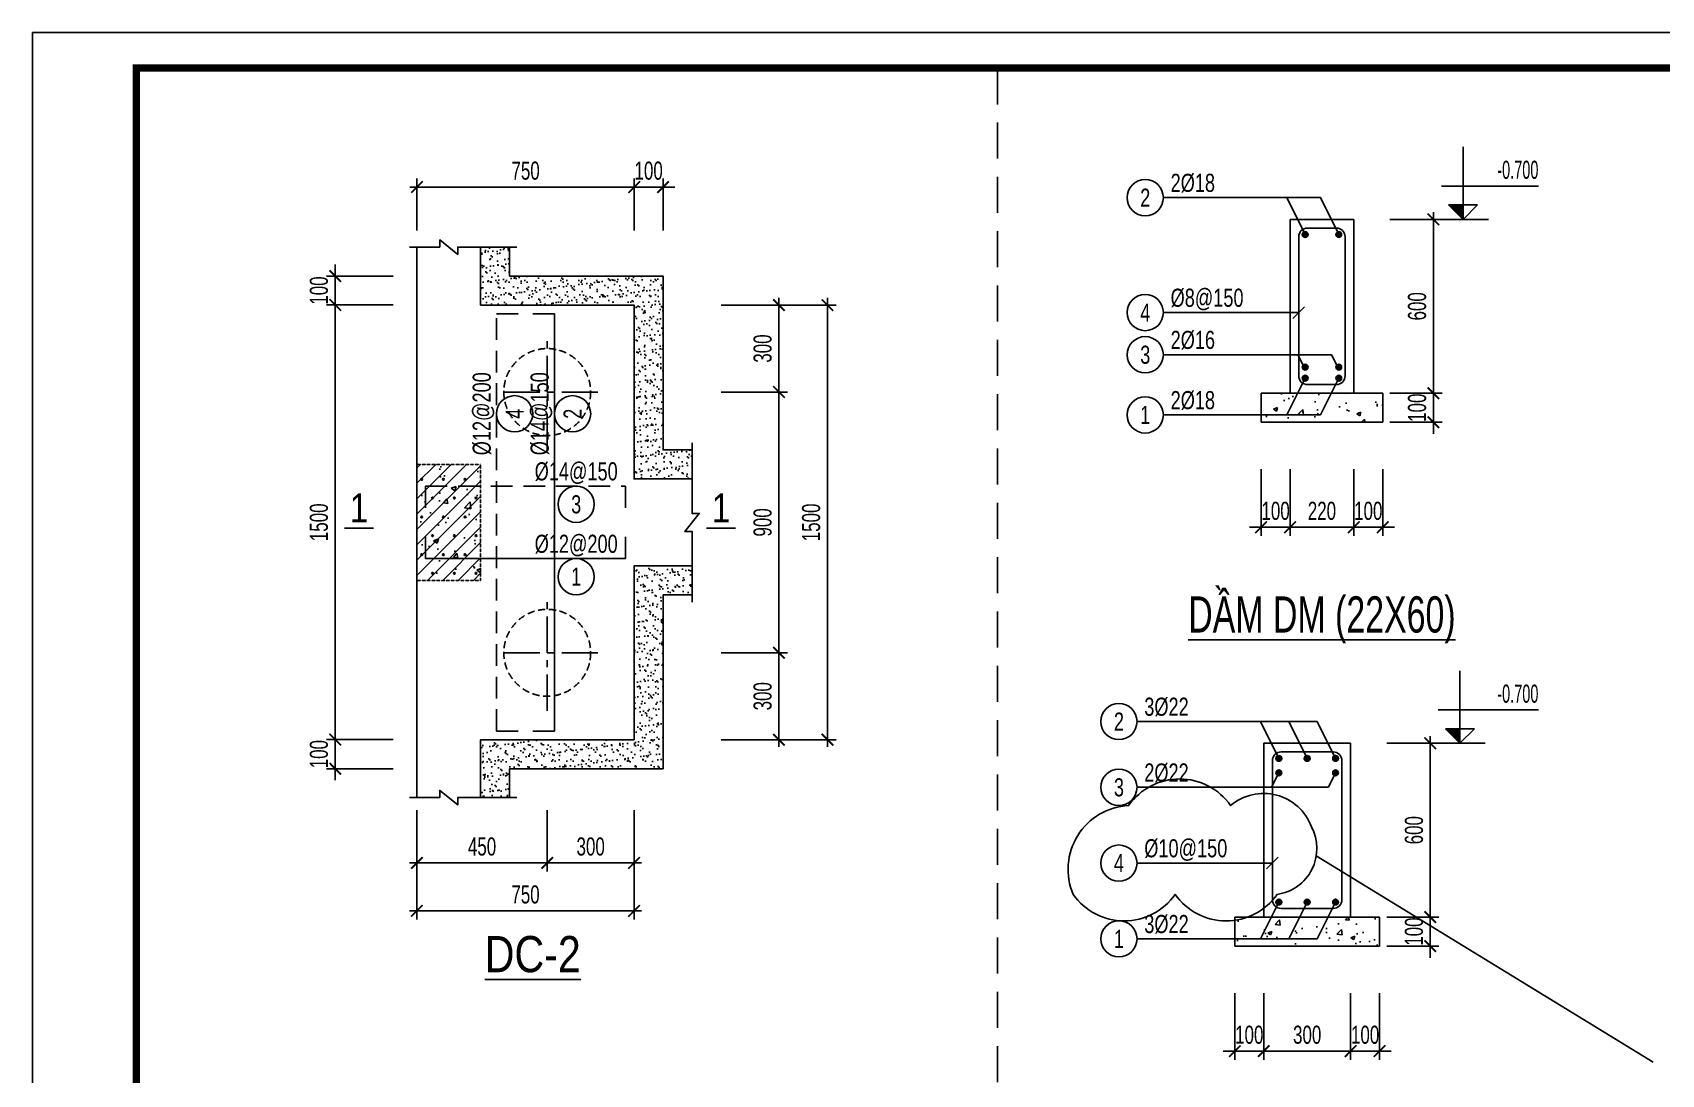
# Model space of a CAD drawing. Header units: millimetres. Extents: x -121190 to 167528, y -50070 to 22631.
# Drawn here: x 110911 to 116535, y 15396 to 18992 of the extents above; entities that cross this region are included whole.
import ezdxf
from ezdxf.enums import TextEntityAlignment as Align

# ---------------------------------------------------------------- set-up
doc = ezdxf.new("R2010")
doc.units = ezdxf.units.MM
doc.header["$MEASUREMENT"] = 0
doc.linetypes.add('CENTER', pattern=[2, 1.25, -0.25, 0.25, -0.25])
doc.linetypes.add('HIDDEN', pattern=[0.375, 0.25, -0.125])
doc.layers.get('DEFPOINTS').update_dxf_attribs({"color": 87})
for name, color, linetype in [('04.HIDDEN', 8, 'HIDDEN'), ('10.HATCH', 9, 'Continuous'), ('KCS_AXIS_SUB', 5, 'CENTER'), ('KCS_BORDER', 2, 'Continuous'), ('KCS_CHI', 8, 'Continuous'), ('KCS_DIM', 8, 'Continuous'), ('KCS_HATCH', 253, 'Continuous'), ('KCS_HIDDEN', 8, 'HIDDEN'), ('KCS_SNODE', 6, 'Continuous'), ('KCS_SOTHEP_CIRCLE', 1, 'Continuous'), ('KCS_SOTHEP_TEXT', 2, 'Continuous'), ('KCS_STEEL', 4, 'Continuous'), ('KCS_STEEL_BOTTOM', 4, 'Continuous'), ('KCS_STEEL_TOP', 4, 'HIDDEN'), ('KCS_STIRRUP', 30, 'Continuous'), ('KCS_TEXT', 7, 'Continuous'), ('KCS_TEXT_TCK', 4, 'Continuous')]:
    doc.layers.add(name, color=color, linetype=linetype)
doc.layers.add('KHUNGTEN', color=7, linetype='Continuous', lineweight=20)
doc.layers.add('Xref khung ten  A3 TKCS$0$A-KY HIEU', color=34, linetype='Continuous', lineweight=20)
doc.styles.add('KCS_SMTEXT', font='3t-unicode.shx', dxfattribs={"width": 0.7})
doc.dimstyles.new('KCS_DIM25', dxfattribs={"dimscale": 25, "dimtxt": 2.5, "dimasz": 1.6, "dimexe": 1.2, "dimexo": 0, "dimgap": 1, "dimtad": 1, "dimdec": 0, "dimzin": 0, "dimdsep": 46, "dimtxsty": 'KCS_SMTEXT', "dimblk": 'ARCHTICK', "dimcen": 0, "dimdle": 1, "dimclrd": 256, "dimclre": 256, "dimclrt": 7, "dimadec": 0, "dimazin": 0, "dimtfac": 1, "dimtdec": 0, "dimtix": 1, "dimtmove": 2, "dimatfit": 3, "dimfxl": 1, "dimtolj": 1, "dimtzin": 0, "dimarcsym": 0})
pattern_1 = [(37.5, (13090.274, -23537.33), (-1.259867, 38.536475), [0, -30.4, 0, -34, 0, -32.5]), (7.5, (13090.274, -23537.33), (35.395534, 56.442921), [0, -16.4, 0, -27.4, 0, -10.5]), (327.5, (13065.674, -23537.33), (62.282837, 0.113181), [0, -10, 0, -36, 0, -47]), (317.5, (13065.674, -23537.33), (60.122532, 17.55351), [0, -5, 0, -23.6, 0, -27])]

# ---------------------------------------------------------------- blocks, each defined once
blk = doc.blocks.new('Xref khung ten  A3 TKCS')
at = {"layer": 'DEFPOINTS', "color": 125}
blk.add_lwpolyline([(-57730.37, -13938.76), (-57310.37, -13938.76), (-57310.37, -13641.76), (-57730.37, -13641.76)], close=True, dxfattribs=at)
at = {"layer": 'Xref khung ten  A3 TKCS$0$A-KY HIEU', "color": 0, "const_width": 1.02}
blk.add_lwpolyline([(-57716.02, -13933.85), (-57716.02, -13646.66), (-57315.38, -13646.66), (-57315.38, -13933.85)], close=True, dxfattribs=at)
blk = doc.blocks.new('_ArchTick')
at = {"color": 0, "linetype": 'ByBlock', "const_width": 0.15}
blk.add_lwpolyline([(-0.5, -0.5), (0.5, 0.5)], dxfattribs=at)
blk = doc.blocks.new('*D327')
at = {"layer": 'DEFPOINTS', "color": 0, "transparency": 16777216}
for p in [(112988.3, 18458.7), (112238.3, 18309.1), (112988.3, 18309.1)]:
    blk.add_point(p, dxfattribs=at)
at = {"layer": 'KCS_DIM', "lineweight": -2, "transparency": 16777216}
for p, q in [((112213.3, 18458.7), (113013.3, 18458.7)), ((112238.3, 18309.1), (112238.3, 18488.7)), ((112988.3, 18309.1), (112988.3, 18488.7))]:
    blk.add_line(p, q, dxfattribs=at)
at = {"layer": 'KCS_DIM', "lineweight": -2, "transparency": 16777216, "xscale": 40, "yscale": 40, "zscale": 40, "rotation": 180}
blk.add_blockref('_ArchTick', (112238.3, 18458.7), dxfattribs=at)
at = {"layer": 'KCS_DIM', "lineweight": -2, "transparency": 16777216, "xscale": 40, "yscale": 40, "zscale": 40}
blk.add_blockref('_ArchTick', (112988.3, 18458.7), dxfattribs=at)
at = {"layer": 'KCS_DIM', "color": 7, "transparency": 16777216, "insert": (112613.3, 18515), "char_height": 62.5, "attachment_point": 5, "style": 'KCS_SMTEXT'}
blk.add_mtext('\\A1;750', dxfattribs=at)
blk = doc.blocks.new('*D328')
at = {"layer": 'DEFPOINTS', "color": 0, "transparency": 16777216}
for p in [(112238, 16308.5), (112688, 16308.5), (112688, 16126.1)]:
    blk.add_point(p, dxfattribs=at)
at = {"layer": 'KCS_DIM', "lineweight": -2, "transparency": 16777216}
for p, q in [((112238, 16308.5), (112238, 16096.1)), ((112688, 16308.5), (112688, 16096.1)), ((112213, 16126.1), (112713, 16126.1))]:
    blk.add_line(p, q, dxfattribs=at)
at = {"layer": 'KCS_DIM', "lineweight": -2, "transparency": 16777216, "xscale": 40, "yscale": 40, "zscale": 40, "rotation": 180}
blk.add_blockref('_ArchTick', (112238, 16126.1), dxfattribs=at)
at = {"layer": 'KCS_DIM', "lineweight": -2, "transparency": 16777216, "xscale": 40, "yscale": 40, "zscale": 40}
blk.add_blockref('_ArchTick', (112688, 16126.1), dxfattribs=at)
at = {"layer": 'KCS_DIM', "color": 7, "transparency": 16777216, "insert": (112463, 16182.4), "char_height": 62.5, "attachment_point": 5, "style": 'KCS_SMTEXT'}
blk.add_mtext('\\A1;450', dxfattribs=at)
blk = doc.blocks.new('*D329')
at = {"layer": 'DEFPOINTS', "color": 0, "transparency": 16777216}
for p in [(111956.1, 18051.7), (112156.1, 18051.7), (112156.1, 16551.7)]:
    blk.add_point(p, dxfattribs=at)
at = {"layer": 'KCS_DIM', "lineweight": -2, "transparency": 16777216}
for p, q in [((111956.1, 16526.7), (111956.1, 18076.7)), ((112156.1, 18051.7), (111926.1, 18051.7)), ((112156.1, 16551.7), (111926.1, 16551.7))]:
    blk.add_line(p, q, dxfattribs=at)
at = {"layer": 'KCS_DIM', "lineweight": -2, "transparency": 16777216, "xscale": 40, "yscale": 40, "zscale": 40}
for p, rotation in [((111956.1, 18051.7), 90), ((111956.1, 16551.7), 270)]:
    blk.add_blockref('_ArchTick', p, dxfattribs=dict(at, rotation=rotation))
at = {"layer": 'KCS_DIM', "color": 7, "transparency": 16777216, "insert": (111899.8, 17301.7), "char_height": 62.5, "attachment_point": 5, "rotation": 90, "style": 'KCS_SMTEXT'}
blk.add_mtext('\\A1;1500', dxfattribs=at)
blk = doc.blocks.new('*D330')
at = {"layer": 'DEFPOINTS', "color": 0, "transparency": 16777216}
for p in [(113288, 16851.3), (113488, 16851.3), (113288, 16551.3)]:
    blk.add_point(p, dxfattribs=at)
at = {"layer": 'KCS_DIM', "lineweight": -2, "transparency": 16777216}
for p, q in [((113488, 16526.3), (113488, 16876.3)), ((113288, 16851.3), (113518, 16851.3)), ((113288, 16551.3), (113518, 16551.3))]:
    blk.add_line(p, q, dxfattribs=at)
at = {"layer": 'KCS_DIM', "lineweight": -2, "transparency": 16777216, "xscale": 40, "yscale": 40, "zscale": 40}
for p, rotation in [((113488, 16851.3), 90), ((113488, 16551.3), 270)]:
    blk.add_blockref('_ArchTick', p, dxfattribs=dict(at, rotation=rotation))
at = {"layer": 'KCS_DIM', "color": 7, "transparency": 16777216, "insert": (113431.8, 16701.3), "char_height": 62.5, "attachment_point": 5, "rotation": 90, "style": 'KCS_SMTEXT'}
blk.add_mtext('\\A1;300', dxfattribs=at)
blk = doc.blocks.new('*D342')
at = {"layer": 'DEFPOINTS', "color": 0, "transparency": 16777216}
for p in [(112688, 16308.5), (112988, 16308.5), (112988, 16126.1)]:
    blk.add_point(p, dxfattribs=at)
at = {"layer": 'KCS_DIM', "lineweight": -2, "transparency": 16777216}
for p, q in [((112688, 16308.5), (112688, 16096.1)), ((112988, 16308.5), (112988, 16096.1)), ((112663, 16126.1), (113013, 16126.1))]:
    blk.add_line(p, q, dxfattribs=at)
at = {"layer": 'KCS_DIM', "lineweight": -2, "transparency": 16777216, "xscale": 40, "yscale": 40, "zscale": 40, "rotation": 180}
blk.add_blockref('_ArchTick', (112688, 16126.1), dxfattribs=at)
at = {"layer": 'KCS_DIM', "lineweight": -2, "transparency": 16777216, "xscale": 40, "yscale": 40, "zscale": 40}
blk.add_blockref('_ArchTick', (112988, 16126.1), dxfattribs=at)
at = {"layer": 'KCS_DIM', "color": 7, "transparency": 16777216, "insert": (112838, 16182.4), "char_height": 62.5, "attachment_point": 5, "style": 'KCS_SMTEXT'}
blk.add_mtext('\\A1;300', dxfattribs=at)
blk = doc.blocks.new('*D343')
at = {"layer": 'DEFPOINTS', "color": 0, "transparency": 16777216}
for p in [(112238, 16308.5), (112988, 16308.5), (112988, 15960.6)]:
    blk.add_point(p, dxfattribs=at)
at = {"layer": 'KCS_DIM', "lineweight": -2, "transparency": 16777216}
for p, q in [((112238, 16308.5), (112238, 15930.6)), ((112988, 16308.5), (112988, 15930.6)), ((112213, 15960.6), (113013, 15960.6))]:
    blk.add_line(p, q, dxfattribs=at)
at = {"layer": 'KCS_DIM', "lineweight": -2, "transparency": 16777216, "xscale": 40, "yscale": 40, "zscale": 40, "rotation": 180}
blk.add_blockref('_ArchTick', (112238, 15960.6), dxfattribs=at)
at = {"layer": 'KCS_DIM', "lineweight": -2, "transparency": 16777216, "xscale": 40, "yscale": 40, "zscale": 40}
blk.add_blockref('_ArchTick', (112988, 15960.6), dxfattribs=at)
at = {"layer": 'KCS_DIM', "color": 7, "transparency": 16777216, "insert": (112613, 16016.9), "char_height": 62.5, "attachment_point": 5, "style": 'KCS_SMTEXT'}
blk.add_mtext('\\A1;750', dxfattribs=at)
blk = doc.blocks.new('*D344')
at = {"layer": 'DEFPOINTS', "color": 0, "transparency": 16777216}
for p in [(113288, 17751.3), (113488, 17751.3), (113288, 16851.3)]:
    blk.add_point(p, dxfattribs=at)
at = {"layer": 'KCS_DIM', "lineweight": -2, "transparency": 16777216}
for p, q in [((113488, 16826.3), (113488, 17776.3)), ((113288, 17751.3), (113518, 17751.3)), ((113288, 16851.3), (113518, 16851.3))]:
    blk.add_line(p, q, dxfattribs=at)
at = {"layer": 'KCS_DIM', "lineweight": -2, "transparency": 16777216, "xscale": 40, "yscale": 40, "zscale": 40}
for p, rotation in [((113488, 17751.3), 90), ((113488, 16851.3), 270)]:
    blk.add_blockref('_ArchTick', p, dxfattribs=dict(at, rotation=rotation))
at = {"layer": 'KCS_DIM', "color": 7, "transparency": 16777216, "insert": (113431.8, 17301.3), "char_height": 62.5, "attachment_point": 5, "rotation": 90, "style": 'KCS_SMTEXT'}
blk.add_mtext('\\A1;900', dxfattribs=at)
blk = doc.blocks.new('*D345')
at = {"layer": 'DEFPOINTS', "color": 0, "transparency": 16777216}
for p in [(113288, 18051.3), (113488, 18051.3), (113288, 17751.3)]:
    blk.add_point(p, dxfattribs=at)
at = {"layer": 'KCS_DIM', "lineweight": -2, "transparency": 16777216}
for p, q in [((113488, 17726.3), (113488, 18076.3)), ((113288, 18051.3), (113518, 18051.3)), ((113288, 17751.3), (113518, 17751.3))]:
    blk.add_line(p, q, dxfattribs=at)
at = {"layer": 'KCS_DIM', "lineweight": -2, "transparency": 16777216, "xscale": 40, "yscale": 40, "zscale": 40}
for p, rotation in [((113488, 18051.3), 90), ((113488, 17751.3), 270)]:
    blk.add_blockref('_ArchTick', p, dxfattribs=dict(at, rotation=rotation))
at = {"layer": 'KCS_DIM', "color": 7, "transparency": 16777216, "insert": (113431.8, 17901.3), "char_height": 62.5, "attachment_point": 5, "rotation": 90, "style": 'KCS_SMTEXT'}
blk.add_mtext('\\A1;300', dxfattribs=at)
blk = doc.blocks.new('*D346')
at = {"layer": 'DEFPOINTS', "color": 0, "transparency": 16777216}
for p in [(113288, 18051.3), (113655.7, 18051.3), (113288, 16551.3)]:
    blk.add_point(p, dxfattribs=at)
at = {"layer": 'KCS_DIM', "lineweight": -2, "transparency": 16777216}
for p, q in [((113655.7, 16526.3), (113655.7, 18076.3)), ((113288, 18051.3), (113685.7, 18051.3)), ((113288, 16551.3), (113685.7, 16551.3))]:
    blk.add_line(p, q, dxfattribs=at)
at = {"layer": 'KCS_DIM', "lineweight": -2, "transparency": 16777216, "xscale": 40, "yscale": 40, "zscale": 40}
for p, rotation in [((113655.7, 18051.3), 90), ((113655.7, 16551.3), 270)]:
    blk.add_blockref('_ArchTick', p, dxfattribs=dict(at, rotation=rotation))
at = {"layer": 'KCS_DIM', "color": 7, "transparency": 16777216, "insert": (113599.4, 17301.3), "char_height": 62.5, "attachment_point": 5, "rotation": 90, "style": 'KCS_SMTEXT'}
blk.add_mtext('\\A1;1500', dxfattribs=at)
blk = doc.blocks.new('*D347')
at = {"layer": 'DEFPOINTS', "color": 0, "transparency": 16777216}
for p in [(113088, 18458.7), (112988.3, 18309.1), (113088, 18309.1)]:
    blk.add_point(p, dxfattribs=at)
at = {"layer": 'KCS_DIM', "lineweight": -2, "transparency": 16777216}
for p, q in [((112988.3, 18458.7), (112948.3, 18458.7)), ((112988.3, 18309.1), (112988.3, 18488.7)), ((112988.3, 18458.7), (113088, 18458.7)), ((113088, 18309.1), (113088, 18488.7)), ((113088, 18458.7), (113128, 18458.7))]:
    blk.add_line(p, q, dxfattribs=at)
at = {"layer": 'KCS_DIM', "lineweight": -2, "transparency": 16777216, "xscale": 40, "yscale": 40, "zscale": 40}
blk.add_blockref('_ArchTick', (112988.3, 18458.7), dxfattribs=at)
at = {"layer": 'KCS_DIM', "lineweight": -2, "transparency": 16777216, "xscale": 40, "yscale": 40, "zscale": 40, "rotation": 180}
blk.add_blockref('_ArchTick', (113088, 18458.7), dxfattribs=at)
at = {"layer": 'KCS_DIM', "color": 7, "transparency": 16777216, "insert": (113038.2, 18515), "char_height": 62.5, "attachment_point": 5, "style": 'KCS_SMTEXT'}
blk.add_mtext('\\A1;100', dxfattribs=at)
blk = doc.blocks.new('*D348')
at = {"layer": 'DEFPOINTS', "color": 0, "transparency": 16777216}
for p in [(111956.1, 18151.3), (112156.1, 18151.3), (112156.1, 18051.7)]:
    blk.add_point(p, dxfattribs=at)
at = {"layer": 'KCS_DIM', "lineweight": -2, "transparency": 16777216}
for p, q in [((111956.1, 18151.3), (111956.1, 18191.3)), ((112156.1, 18151.3), (111926.1, 18151.3)), ((111956.1, 18051.7), (111956.1, 18151.3)), ((112156.1, 18051.7), (111926.1, 18051.7)), ((111956.1, 18051.7), (111956.1, 18011.7))]:
    blk.add_line(p, q, dxfattribs=at)
at = {"layer": 'KCS_DIM', "lineweight": -2, "transparency": 16777216, "xscale": 40, "yscale": 40, "zscale": 40}
for p, rotation in [((111956.1, 18151.3), 270), ((111956.1, 18051.7), 90)]:
    blk.add_blockref('_ArchTick', p, dxfattribs=dict(at, rotation=rotation))
at = {"layer": 'KCS_DIM', "color": 7, "transparency": 16777216, "insert": (111899.8, 18101.5), "char_height": 62.5, "attachment_point": 5, "rotation": 90, "style": 'KCS_SMTEXT'}
blk.add_mtext('\\A1;100', dxfattribs=at)
blk = doc.blocks.new('*D349')
at = {"layer": 'DEFPOINTS', "color": 0, "transparency": 16777216}
for p in [(112156.1, 16551.7), (111956.1, 16451.3), (112156.1, 16451.3)]:
    blk.add_point(p, dxfattribs=at)
at = {"layer": 'KCS_DIM', "lineweight": -2, "transparency": 16777216}
for p, q in [((111956.1, 16551.7), (111956.1, 16591.7)), ((112156.1, 16551.7), (111926.1, 16551.7)), ((111956.1, 16551.7), (111956.1, 16451.3)), ((112156.1, 16451.3), (111926.1, 16451.3)), ((111956.1, 16451.3), (111956.1, 16411.3))]:
    blk.add_line(p, q, dxfattribs=at)
at = {"layer": 'KCS_DIM', "lineweight": -2, "transparency": 16777216, "xscale": 40, "yscale": 40, "zscale": 40}
for p, rotation in [((111956.1, 16551.7), 270), ((111956.1, 16451.3), 90)]:
    blk.add_blockref('_ArchTick', p, dxfattribs=dict(at, rotation=rotation))
at = {"layer": 'KCS_DIM', "color": 7, "transparency": 16777216, "insert": (111899.8, 16501.5), "char_height": 62.5, "attachment_point": 5, "rotation": 90, "style": 'KCS_SMTEXT'}
blk.add_mtext('\\A1;100', dxfattribs=at)
blk = doc.blocks.new('*D351')
at = {"layer": 'DEFPOINTS', "color": 0, "transparency": 16777216}
for p in [(115252.8, 17484.6), (115472.8, 17484.6), (115472.8, 17284.6)]:
    blk.add_point(p, dxfattribs=at)
at = {"layer": 'KCS_DIM', "lineweight": -2, "transparency": 16777216}
for p, q in [((115252.8, 17484.6), (115252.8, 17254.6)), ((115472.8, 17484.6), (115472.8, 17254.6)), ((115227.8, 17284.6), (115497.8, 17284.6))]:
    blk.add_line(p, q, dxfattribs=at)
at = {"layer": 'KCS_DIM', "lineweight": -2, "transparency": 16777216, "xscale": 40, "yscale": 40, "zscale": 40, "rotation": 180}
blk.add_blockref('_ArchTick', (115252.8, 17284.6), dxfattribs=at)
at = {"layer": 'KCS_DIM', "lineweight": -2, "transparency": 16777216, "xscale": 40, "yscale": 40, "zscale": 40}
blk.add_blockref('_ArchTick', (115472.8, 17284.6), dxfattribs=at)
at = {"layer": 'KCS_DIM', "color": 7, "transparency": 16777216, "insert": (115362.8, 17340.9), "char_height": 62.5, "attachment_point": 5, "style": 'KCS_SMTEXT'}
blk.add_mtext('\\A1;220', dxfattribs=at)
blk = doc.blocks.new('*D352')
at = {"layer": 'DEFPOINTS', "color": 0, "transparency": 16777216}
for p in [(115152.8, 17484.6), (115252.8, 17484.6), (115152.8, 17284.6)]:
    blk.add_point(p, dxfattribs=at)
at = {"layer": 'KCS_DIM', "lineweight": -2, "transparency": 16777216}
for p, q in [((115152.8, 17484.6), (115152.8, 17254.6)), ((115252.8, 17484.6), (115252.8, 17254.6)), ((115152.8, 17284.6), (115112.8, 17284.6)), ((115252.8, 17284.6), (115152.8, 17284.6)), ((115252.8, 17284.6), (115292.8, 17284.6))]:
    blk.add_line(p, q, dxfattribs=at)
at = {"layer": 'KCS_DIM', "lineweight": -2, "transparency": 16777216, "xscale": 40, "yscale": 40, "zscale": 40}
blk.add_blockref('_ArchTick', (115152.8, 17284.6), dxfattribs=at)
at = {"layer": 'KCS_DIM', "lineweight": -2, "transparency": 16777216, "xscale": 40, "yscale": 40, "zscale": 40, "rotation": 180}
blk.add_blockref('_ArchTick', (115252.8, 17284.6), dxfattribs=at)
at = {"layer": 'KCS_DIM', "color": 7, "transparency": 16777216, "insert": (115202.8, 17340.9), "char_height": 62.5, "attachment_point": 5, "style": 'KCS_SMTEXT'}
blk.add_mtext('\\A1;100', dxfattribs=at)
blk = doc.blocks.new('*D353')
at = {"layer": 'DEFPOINTS', "color": 0, "transparency": 16777216}
for p in [(115472.8, 17484.6), (115572.8, 17484.6), (115572.8, 17284.6)]:
    blk.add_point(p, dxfattribs=at)
at = {"layer": 'KCS_DIM', "lineweight": -2, "transparency": 16777216}
for p, q in [((115472.8, 17484.6), (115472.8, 17254.6)), ((115572.8, 17484.6), (115572.8, 17254.6)), ((115472.8, 17284.6), (115432.8, 17284.6)), ((115472.8, 17284.6), (115572.8, 17284.6)), ((115572.8, 17284.6), (115612.8, 17284.6))]:
    blk.add_line(p, q, dxfattribs=at)
at = {"layer": 'KCS_DIM', "lineweight": -2, "transparency": 16777216, "xscale": 40, "yscale": 40, "zscale": 40}
blk.add_blockref('_ArchTick', (115472.8, 17284.6), dxfattribs=at)
at = {"layer": 'KCS_DIM', "lineweight": -2, "transparency": 16777216, "xscale": 40, "yscale": 40, "zscale": 40, "rotation": 180}
blk.add_blockref('_ArchTick', (115572.8, 17284.6), dxfattribs=at)
at = {"layer": 'KCS_DIM', "color": 7, "transparency": 16777216, "insert": (115522.8, 17340.9), "char_height": 62.5, "attachment_point": 5, "style": 'KCS_SMTEXT'}
blk.add_mtext('\\A1;100', dxfattribs=at)
blk = doc.blocks.new('*D354')
at = {"layer": 'DEFPOINTS', "color": 0, "transparency": 16777216}
for p in [(115597.8, 18347.1), (115597.8, 17747.1), (115747.8, 17747.1)]:
    blk.add_point(p, dxfattribs=at)
at = {"layer": 'KCS_DIM', "lineweight": -2, "transparency": 16777216}
for p, q in [((115597.8, 18347.1), (115777.8, 18347.1)), ((115747.8, 18372.1), (115747.8, 17722.1)), ((115597.8, 17747.1), (115777.8, 17747.1))]:
    blk.add_line(p, q, dxfattribs=at)
at = {"layer": 'KCS_DIM', "lineweight": -2, "transparency": 16777216, "xscale": 40, "yscale": 40, "zscale": 40}
for p, rotation in [((115747.8, 18347.1), 90), ((115747.8, 17747.1), 270)]:
    blk.add_blockref('_ArchTick', p, dxfattribs=dict(at, rotation=rotation))
at = {"layer": 'KCS_DIM', "color": 7, "transparency": 16777216, "insert": (115691.5, 18047.1), "char_height": 62.5, "attachment_point": 5, "rotation": 90, "style": 'KCS_SMTEXT'}
blk.add_mtext('\\A1;600', dxfattribs=at)
blk = doc.blocks.new('*D355')
at = {"layer": 'DEFPOINTS', "color": 0, "transparency": 16777216}
for p in [(115597.8, 17747.1), (115597.8, 17647.1), (115747.8, 17647.1)]:
    blk.add_point(p, dxfattribs=at)
at = {"layer": 'KCS_DIM', "lineweight": -2, "transparency": 16777216}
for p, q in [((115747.8, 17747.1), (115747.8, 17787.1)), ((115597.8, 17747.1), (115777.8, 17747.1)), ((115747.8, 17747.1), (115747.8, 17647.1)), ((115597.8, 17647.1), (115777.8, 17647.1)), ((115747.8, 17647.1), (115747.8, 17607.1))]:
    blk.add_line(p, q, dxfattribs=at)
at = {"layer": 'KCS_DIM', "lineweight": -2, "transparency": 16777216, "xscale": 40, "yscale": 40, "zscale": 40}
for p, rotation in [((115747.8, 17747.1), 270), ((115747.8, 17647.1), 90)]:
    blk.add_blockref('_ArchTick', p, dxfattribs=dict(at, rotation=rotation))
at = {"layer": 'KCS_DIM', "color": 7, "transparency": 16777216, "insert": (115691.5, 17697.1), "char_height": 62.5, "attachment_point": 5, "rotation": 90, "style": 'KCS_SMTEXT'}
blk.add_mtext('\\A1;100', dxfattribs=at)
blk = doc.blocks.new('KCS_SNODE')
at = {"layer": 'KCS_SNODE'}
blk.add_hatch(color=256, dxfattribs=at).paths.add_polyline_path([(10, 0, 1), (-10, 0, 1)])
blk.add_circle((0, 0), 10, dxfattribs=at)
blk = doc.blocks.new('COS_CD')
at = {"layer": 'KCS_HATCH'}
blk.add_hatch(color=256, dxfattribs=at).paths.add_polyline_path([(37.5, 50), (87.5, 0), (87.5, 50)])
at = {"layer": 'KCS_CHI'}
for p, q in [((0, 0), (175, 0)), ((37.5, 50), (137.5, 50)), ((87.5, 0), (37.5, 50)), ((87.5, 0), (87.5, 50)), ((87.5, 0), (137.5, 50))]:
    blk.add_line(p, q, dxfattribs=at)
blk = doc.blocks.new('*D322')
at = {"layer": 'DEFPOINTS', "color": 0, "transparency": 16777216}
for p in [(115161.9, 15676.5), (115461.9, 15676.5), (115461.9, 15476.5)]:
    blk.add_point(p, dxfattribs=at)
at = {"layer": 'KCS_DIM', "lineweight": -2, "transparency": 16777216}
for p, q in [((115161.9, 15676.5), (115161.9, 15446.5)), ((115461.9, 15676.5), (115461.9, 15446.5)), ((115136.9, 15476.5), (115486.9, 15476.5))]:
    blk.add_line(p, q, dxfattribs=at)
at = {"layer": 'KCS_DIM', "lineweight": -2, "transparency": 16777216, "xscale": 40, "yscale": 40, "zscale": 40, "rotation": 180}
blk.add_blockref('_ArchTick', (115161.9, 15476.5), dxfattribs=at)
at = {"layer": 'KCS_DIM', "lineweight": -2, "transparency": 16777216, "xscale": 40, "yscale": 40, "zscale": 40}
blk.add_blockref('_ArchTick', (115461.9, 15476.5), dxfattribs=at)
at = {"layer": 'KCS_DIM', "color": 7, "transparency": 16777216, "insert": (115311.9, 15532.7), "char_height": 62.5, "attachment_point": 5, "style": 'KCS_SMTEXT'}
blk.add_mtext('\\A1;300', dxfattribs=at)
blk = doc.blocks.new('*D323')
at = {"layer": 'DEFPOINTS', "color": 0, "transparency": 16777216}
for p in [(115061.9, 15676.5), (115161.9, 15676.5), (115061.9, 15476.5)]:
    blk.add_point(p, dxfattribs=at)
at = {"layer": 'KCS_DIM', "lineweight": -2, "transparency": 16777216}
for p, q in [((115061.9, 15676.5), (115061.9, 15446.5)), ((115161.9, 15676.5), (115161.9, 15446.5)), ((115061.9, 15476.5), (115021.9, 15476.5)), ((115161.9, 15476.5), (115061.9, 15476.5)), ((115161.9, 15476.5), (115201.9, 15476.5))]:
    blk.add_line(p, q, dxfattribs=at)
at = {"layer": 'KCS_DIM', "lineweight": -2, "transparency": 16777216, "xscale": 40, "yscale": 40, "zscale": 40}
blk.add_blockref('_ArchTick', (115061.9, 15476.5), dxfattribs=at)
at = {"layer": 'KCS_DIM', "lineweight": -2, "transparency": 16777216, "xscale": 40, "yscale": 40, "zscale": 40, "rotation": 180}
blk.add_blockref('_ArchTick', (115161.9, 15476.5), dxfattribs=at)
at = {"layer": 'KCS_DIM', "color": 7, "transparency": 16777216, "insert": (115111.9, 15532.7), "char_height": 62.5, "attachment_point": 5, "style": 'KCS_SMTEXT'}
blk.add_mtext('\\A1;100', dxfattribs=at)
blk = doc.blocks.new('*D324')
at = {"layer": 'DEFPOINTS', "color": 0, "transparency": 16777216}
for p in [(115461.9, 15676.5), (115561.9, 15676.5), (115561.9, 15476.5)]:
    blk.add_point(p, dxfattribs=at)
at = {"layer": 'KCS_DIM', "lineweight": -2, "transparency": 16777216}
for p, q in [((115461.9, 15676.5), (115461.9, 15446.5)), ((115561.9, 15676.5), (115561.9, 15446.5)), ((115461.9, 15476.5), (115421.9, 15476.5)), ((115461.9, 15476.5), (115561.9, 15476.5)), ((115561.9, 15476.5), (115601.9, 15476.5))]:
    blk.add_line(p, q, dxfattribs=at)
at = {"layer": 'KCS_DIM', "lineweight": -2, "transparency": 16777216, "xscale": 40, "yscale": 40, "zscale": 40}
blk.add_blockref('_ArchTick', (115461.9, 15476.5), dxfattribs=at)
at = {"layer": 'KCS_DIM', "lineweight": -2, "transparency": 16777216, "xscale": 40, "yscale": 40, "zscale": 40, "rotation": 180}
blk.add_blockref('_ArchTick', (115561.9, 15476.5), dxfattribs=at)
at = {"layer": 'KCS_DIM', "color": 7, "transparency": 16777216, "insert": (115511.9, 15532.7), "char_height": 62.5, "attachment_point": 5, "style": 'KCS_SMTEXT'}
blk.add_mtext('\\A1;100', dxfattribs=at)
blk = doc.blocks.new('*D325')
at = {"layer": 'DEFPOINTS', "color": 0, "transparency": 16777216}
for p in [(115586.9, 16539), (115586.9, 15939), (115736.9, 15939)]:
    blk.add_point(p, dxfattribs=at)
at = {"layer": 'KCS_DIM', "lineweight": -2, "transparency": 16777216}
for p, q in [((115586.9, 16539), (115766.9, 16539)), ((115736.9, 16564), (115736.9, 15914)), ((115586.9, 15939), (115766.9, 15939))]:
    blk.add_line(p, q, dxfattribs=at)
at = {"layer": 'KCS_DIM', "lineweight": -2, "transparency": 16777216, "xscale": 40, "yscale": 40, "zscale": 40}
for p, rotation in [((115736.9, 16539), 90), ((115736.9, 15939), 270)]:
    blk.add_blockref('_ArchTick', p, dxfattribs=dict(at, rotation=rotation))
at = {"layer": 'KCS_DIM', "color": 7, "transparency": 16777216, "insert": (115680.7, 16239), "char_height": 62.5, "attachment_point": 5, "rotation": 90, "style": 'KCS_SMTEXT'}
blk.add_mtext('\\A1;600', dxfattribs=at)
blk = doc.blocks.new('*D326')
at = {"layer": 'DEFPOINTS', "color": 0, "transparency": 16777216}
for p in [(115586.9, 15939), (115586.9, 15839), (115736.9, 15839)]:
    blk.add_point(p, dxfattribs=at)
at = {"layer": 'KCS_DIM', "lineweight": -2, "transparency": 16777216}
for p, q in [((115736.9, 15939), (115736.9, 15979)), ((115586.9, 15939), (115766.9, 15939)), ((115736.9, 15939), (115736.9, 15839)), ((115586.9, 15839), (115766.9, 15839)), ((115736.9, 15839), (115736.9, 15799))]:
    blk.add_line(p, q, dxfattribs=at)
at = {"layer": 'KCS_DIM', "lineweight": -2, "transparency": 16777216, "xscale": 40, "yscale": 40, "zscale": 40}
for p, rotation in [((115736.9, 15939), 270), ((115736.9, 15839), 90)]:
    blk.add_blockref('_ArchTick', p, dxfattribs=dict(at, rotation=rotation))
at = {"layer": 'KCS_DIM', "color": 7, "transparency": 16777216, "insert": (115680.7, 15889), "char_height": 62.5, "attachment_point": 5, "rotation": 90, "style": 'KCS_SMTEXT'}
blk.add_mtext('\\A1;100', dxfattribs=at)

msp = doc.modelspace()

# ---------------------------------------------------------------- hatches: boundary and pattern name
at = {"layer": '10.HATCH'}
h = msp.add_hatch(dxfattribs=at)
h.set_pattern_fill('AR-SAND', color=256, scale=20)
h.set_pattern_definition(pattern_1)
h.paths.add_polyline_path([(112988, 18051.3), (112988, 17451.3), (113188, 17451.3), (113188, 17551.3), (113088, 17551.3), (113088, 18151.3), (112558, 18151.3), (112558, 18251.3), (112458, 18251.3), (112458, 18051.3)])
h = msp.add_hatch(dxfattribs=at)
h.set_pattern_fill('AR-SAND', color=256, scale=20)
h.set_pattern_definition(pattern_1)
h.paths.add_polyline_path([(112988, 16551.3), (112458, 16551.3), (112458, 16351.3), (112558, 16351.3), (112558, 16451.3), (113088, 16451.3), (113088, 17051.3), (113188, 17051.3), (113188, 17151.3), (112988, 17151.3)])
at = {"layer": 'KCS_HATCH'}
h = msp.add_hatch(dxfattribs=at)
h.set_pattern_fill('AR-CONC', color=256, scale=20, style=0)
h.set_pattern_definition([(50, (-3307.42, 11854.37), (143.45204, -12.55043), [15, -165]), (355, (-3307.42, 11854.37), (-27.75027, 150.43843), [12, -132]), (100.45144, (-3295.47, 11853.33), (115.70177, 137.888), [12.74804, -140.22842]), (46.1842, (-3307.42, 11894.37), (213.44827, -33.10386), [22.5, -247.5]), (96.63564, (-3289.64, 11891.61), (186.9324, 194.82372), [19.12207, -210.34275]), (351.18416, (-3307.42, 11894.37), (186.9324, 194.8237), [18, -198]), (21, (-3287.42, 11884.37), (119.38141, -80.52378), [15, -165]), (326, (-3287.42, 11884.37), (48.66307, 145.03), [12, -132]), (71.45144, (-3277.47, 11877.66), (168.04448, 64.50623), [12.74804, -140.22842]), (37.5, (-3307.423, 11854.37), (2.43197, 66.57877), [0, -130.4, 0, -134, 0, -132.5]), (7.5, (-3307.42, 11854.37), (52.613907, 78.882342), [0, -76.4, 0, -127.4, 0, -50.5]), (327.5, (-3352.023, 11854.37), (106.764487, -4.510974), [0, -50, 0, -156, 0, -207]), (317.5, (-3372.02, 11854.37), (116.637234, 20.021), [0, -65, 0, -103.6, 0, -147])])
h.paths.add_polyline_path([(115152.8, 17747.1), (115152.8, 17647.1), (115572.8, 17647.1), (115572.8, 17747.1)], flags=16)
h = msp.add_hatch(dxfattribs=at)
h.set_pattern_fill('BETONG', color=256, scale=25, style=0, pattern_type=2)
h.set_pattern_definition([(0, (13140.27, -23537.33), (0, 129.90381), [3.125, -71.875]), (0, (13140.27, -23531.92), (0, 129.90381), [3.125, -71.875]), (120, (13140.27, -23537.33), (-112.5, -64.9519), [3.125, -71.875]), (120, (13144.96, -23534.62), (-112.5, -64.9519), [3.125, -71.875]), (0, (13177.77, -23472.38), (0, 129.90381), [3.125, -71.875]), (0, (13177.77, -23466.97), (0, 129.90381), [3.125, -71.875]), (120, (13177.77, -23472.38), (-112.5, -64.9519), [3.125, -71.875]), (120, (13182.46, -23469.67), (-112.5, -64.9519), [3.125, -71.875]), (60, (13143.4, -23537.33), (-112.5, 64.9519), [3.125, -71.875]), (60, (13138.71, -23534.62), (-112.5, 64.9519), [3.125, -71.875]), (60, (13180.9, -23602.28), (-112.5, 64.9519), [3.125, -71.875]), (60, (13176.21, -23599.58), (-112.5, 64.9519), [3.125, -71.875]), (45, (13140.274, -23537.33), (-26.516504, 26.516504), []), (50, (13140.27, -23537.33), (179.31505, -15.68803), [18.75, -206.25]), (355, (13140.27, -23537.33), (-34.68783, 188.04803), [15, -165]), (100.4514, (13155.22, -23538.64), (144.62735, 172.35989), [15.93505, -175.28553]), (46.1842, (13140.27, -23487.33), (266.81026, -41.37975), [28.125, -309.375]), (96.6356, (13162.5, -23490.78), (233.6657, 243.52947), [23.9026, -262.92825]), (351.1842, (13140.27, -23487.33), (233.6655, 243.52965), [22.5, -247.5]), (21, (13165.27, -23499.83), (149.22676, -100.65472), [18.75, -206.25]), (326, (13165.27, -23499.83), (60.82883, 181.2875), [15, -165]), (71.4514, (13177.71, -23508.22), (210.05566, 80.63262), [15.93505, -175.28553]), (37.5, (13140.274, -23537.33), (3.039964, 83.223463), [0, -163, 0, -167.5, 0, -165.625]), (7.5, (13140.27, -23537.33), (65.767384, 98.60293), [0, -95.5, 0, -159.25, 0, -63.125]), (327.5, (13084.524, -23537.33), (133.45561, -5.63872), [0, -62.5, 0, -195, 0, -258.75]), (317.5, (13059.52, -23537.33), (145.79654, 25.02625), [0, -81.25, 0, -129.5, 0, -183.75])])
h.paths.add_polyline_path([(112238, 17101.3), (112458, 17101.3), (112458, 17501.3), (112238, 17501.3)], flags=16)
h = msp.add_hatch(dxfattribs=at)
h.set_pattern_fill('AR-CONC', color=256, scale=20, style=0)
h.set_pattern_definition([(50, (-3358.28, 13446.21), (143.45204, -12.55043), [15, -165]), (355, (-3358.28, 13446.21), (-27.75027, 150.43843), [12, -132]), (100.45144, (-3346.33, 13445.16), (115.70177, 137.888), [12.74804, -140.22842]), (46.1842, (-3358.28, 13486.21), (213.44827, -33.10386), [22.5, -247.5]), (96.63564, (-3340.5, 13483.45), (186.9324, 194.82372), [19.12207, -210.34275]), (351.18416, (-3358.28, 13486.2), (186.9324, 194.8237), [18, -198]), (21, (-3338.28, 13476.21), (119.38141, -80.52378), [15, -165]), (326, (-3338.28, 13476.21), (48.66307, 145.03), [12, -132]), (71.45144, (-3328.33, 13469.5), (168.04448, 64.50623), [12.74804, -140.22842]), (37.5, (-3358.28, 13446.21), (2.43197, 66.57877), [0, -130.4, 0, -134, 0, -132.5]), (7.5, (-3358.28, 13446.21), (52.613907, 78.882342), [0, -76.4, 0, -127.4, 0, -50.5]), (327.5, (-3402.88, 13446.21), (106.764487, -4.510974), [0, -50, 0, -156, 0, -207]), (317.5, (-3422.88, 13446.21), (116.637234, 20.021), [0, -65, 0, -103.6, 0, -147])])
h.paths.add_polyline_path([(115061.9, 15939), (115061.9, 15839), (115561.9, 15839), (115561.9, 15939)], flags=16)

# ---------------------------------------------------------------- linework, layer by layer
at = {"layer": '04.HIDDEN', "ltscale": 500}
msp.add_line((114243.1, 18869.2), (114243.1, 11689.4), dxfattribs=at)
at = {"layer": 'DEFPOINTS', "color": 6}
msp.add_line((115343.3, 16150.7), (116506.5, 15438.1), dxfattribs=at)
msp.add_lwpolyline([(114503.9, 16017.4, 0.520567), (114855.9, 16017.4, 0.520567), (115208, 16017.4, 0.520567), (115326.4, 16251, 0.520567), (115047.5, 16324.2, 0.520567), (114695.5, 16324.2, 0.520567)], format="xyb", close=True, dxfattribs=at)
at = {"layer": 'KCS_AXIS_SUB', "ltscale": 100}
for p, q in [((112688, 17551.3), (112688, 17951.3)), ((112538, 17751.3), (112888, 17751.3)), ((112688, 16651.3), (112688, 17051.3)), ((112538, 16851.3), (112888, 16851.3))]:
    msp.add_line(p, q, dxfattribs=at)
at = {"layer": 'KCS_BORDER'}
for p, q in [((115252.8, 18347.1), (115472.8, 18347.1)), ((115252.8, 18347.1), (115252.8, 17747.1)), ((115472.8, 18347.1), (115472.8, 17747.1)), ((112238, 16551.3), (112238, 18251.3)), ((115152.8, 17747.1), (115572.8, 17747.1)), ((115152.8, 17647.1), (115152.8, 17747.1)), ((115572.8, 17647.1), (115572.8, 17747.1)), ((115152.8, 17647.1), (115572.8, 17647.1)), ((112238, 16551.3), (112238, 16351.3)), ((115161.9, 16539), (115461.9, 16539)), ((115161.9, 16539), (115161.9, 15939)), ((115461.9, 16539), (115461.9, 15939)), ((115061.9, 15939), (115561.9, 15939)), ((115061.9, 15839), (115061.9, 15939)), ((115561.9, 15839), (115561.9, 15939)), ((115061.9, 15839), (115561.9, 15839))]:
    msp.add_line(p, q, dxfattribs=at)
at = {"layer": 'KCS_BORDER', "color": 1}
for points in [[(112213, 18251.3), (112316.8, 18251.3), (112316.8, 18276.3), (112379.3, 18226.3), (112379.3, 18251.3), (112583, 18251.3)], [(113188, 17026.3), (113188, 17270), (113163, 17270), (113213, 17332.5), (113188, 17332.5), (113188, 17576.3)], [(112213, 16351.3), (112316.8, 16351.3), (112316.8, 16376.3), (112379.3, 16326.3), (112379.3, 16351.3), (112583, 16351.3)]]:
    msp.add_lwpolyline(points, dxfattribs=at)
at = {"layer": 'KCS_BORDER'}
for points in [[(112458, 18251.3), (112458, 18051.3), (112988, 18051.3), (112988, 17451.3), (113188, 17451.3)], [(113188, 17151.3), (112988, 17151.3), (112988, 16551.3), (112458, 16551.3), (112458, 16351.3)]]:
    msp.add_lwpolyline(points, dxfattribs=at)
at = {"layer": 'KCS_BORDER', "linetype": 'HIDDEN'}
msp.add_lwpolyline([(112238, 17101.3), (112238, 17501.3), (112458, 17501.3), (112458, 17101.3), (112238, 17101.3)], dxfattribs=at)
at = {"layer": 'KCS_CHI'}
for p, q in [((115850.3, 18347.1), (115850.3, 18597.1)), ((115775.3, 18462.1), (116110.3, 18462.1)), ((114815.3, 18422.1), (115357.3, 18422.1)), ((115304.8, 18295.1), (115241.3, 18422.1)), ((115420.8, 18295.1), (115357.3, 18422.1)), ((114815.3, 18025.5), (115282.8, 18025.5)), ((114815.3, 17880), (115395.8, 17880)), ((115304.8, 17830), (115279.8, 17880)), ((115420.8, 17830), (115395.8, 17880)), ((115304.8, 17799.1), (115241.3, 17672.1)), ((115420.8, 17799.1), (115357.3, 17672.1)), ((114815.3, 17672.1), (115357.3, 17672.1)), ((115839.4, 16539), (115839.4, 16789)), ((115764.4, 16654), (116099.4, 16654)), ((115775.3, 16654), (116110.3, 16654)), ((114724.4, 16614), (115346.4, 16614)), ((115213.9, 16487), (115150.4, 16614)), ((115311.9, 16487), (115248.4, 16614)), ((115409.9, 16487), (115346.4, 16614)), ((115213.9, 16437), (115188.9, 16387)), ((115409.9, 16437), (115384.9, 16387)), ((114724.4, 16387), (115384.9, 16387)), ((114724.4, 16125.5), (115191.9, 16125.5)), ((115213.9, 15991), (115150.4, 15864)), ((115311.9, 15991), (115248.4, 15864)), ((115409.9, 15991), (115346.4, 15864)), ((114724.4, 15864), (115346.4, 15864))]:
    msp.add_line(p, q, dxfattribs=at)
at = {"layer": 'KCS_CHI', "color": 3}
for p, q in [((115262.8, 18005.5), (115302.8, 18045.5)), ((115171.9, 16105.5), (115211.9, 16145.5))]:
    msp.add_line(p, q, dxfattribs=at)
at = {"layer": 'KCS_CHI'}
for points in [[(112558, 18251.3), (112558, 18151.3), (113088, 18151.3), (113088, 17551.3), (113188, 17551.3)], [(113188, 17051.3), (113088, 17051.3), (113088, 16451.3), (112558, 16451.3), (112558, 16351.3)]]:
    msp.add_lwpolyline(points, dxfattribs=at)
at = {"layer": 'KCS_HIDDEN', "ltscale": 100}
for centre in [(112688, 17751.3), (112688, 16851.3)]:
    msp.add_circle(centre, 150, dxfattribs=at)
at = {"layer": 'KCS_SOTHEP_CIRCLE'}
for centre in [(114752.8, 18422.1), (114752.8, 18025.5), (114752.8, 17880), (114752.8, 17672.1), (114661.9, 16614), (114661.9, 16387), (114661.9, 16125.5), (114661.9, 15864)]:
    msp.add_circle(centre, 62.5, dxfattribs=at)
at = {"layer": 'KCS_SOTHEP_CIRCLE', "color": 1}
for centre in [(112575.5, 17676.3), (112775.5, 17676.3), (112788, 17363.8), (112788, 17113.8)]:
    msp.add_circle(centre, 62.5, dxfattribs=at)
at = {"layer": 'KCS_STEEL_BOTTOM'}
for points in [[(112638, 16581.3), (112713, 16581.3), (112713, 18021.3), (112638, 18021.3)], [(112268, 17251.3), (112268, 17176.3), (112958, 17176.3), (112958, 17251.3)]]:
    msp.add_lwpolyline(points, dxfattribs=at)
at = {"layer": 'KCS_STEEL_TOP', "ltscale": 300}
for points in [[(112588, 16581.3), (112513, 16581.3), (112513, 18021.3), (112588, 18021.3)], [(112268, 17351.3), (112268, 17426.3), (112958, 17426.3), (112958, 17351.3)]]:
    msp.add_lwpolyline(points, dxfattribs=at)
at = {"layer": 'KCS_STIRRUP'}
for points in [[(115282.8, 18287.1), (115282.8, 17807.1, 0.414214), (115312.8, 17777.1), (115412.8, 17777.1, 0.414214), (115442.8, 17807.1), (115442.8, 18287.1, 0.414214), (115412.8, 18317.1), (115312.8, 18317.1, 0.414214), (115282.8, 18287.1)], [(115191.9, 16479), (115191.9, 15999, 0.414214), (115221.9, 15969), (115401.9, 15969, 0.414214), (115431.9, 15999), (115431.9, 16479, 0.414214), (115401.9, 16509), (115221.9, 16509, 0.414214), (115191.9, 16479)]]:
    msp.add_lwpolyline(points, format="xyb", dxfattribs=at)
at = {"layer": 'KCS_TEXT', "color": 4}
for p, q in [((111988, 17281.3), (112088, 17281.3)), ((113238, 17281.3), (113338, 17281.3))]:
    msp.add_line(p, q, dxfattribs=at)

# ---------------------------------------------------------------- block references
at = {"layer": 'KCS_CHI'}
for p in [(115762.8, 18347.1), (115751.9, 16539)]:
    msp.add_blockref('COS_CD', p, dxfattribs=at)
at = {"layer": 'KCS_STEEL'}
for p in [(115304.8, 18295.1), (115420.8, 18295.1), (115304.8, 17837), (115420.8, 17837), (115304.8, 17799.1), (115420.8, 17799.1), (115213.9, 16487), (115311.9, 16487), (115409.9, 16487), (115213.9, 16437), (115409.9, 16437), (115213.9, 15991), (115311.9, 15991), (115409.9, 15991)]:
    msp.add_blockref('KCS_SNODE', p, dxfattribs=at)
at = {"layer": 'KHUNGTEN', "xscale": 25, "yscale": 25, "zscale": 25}
msp.add_blockref('Xref khung ten  A3 TKCS', (1554170.2, 360035.7), dxfattribs=at)

# ---------------------------------------------------------------- texts
at = {"layer": 'KCS_SOTHEP_TEXT', "style": 'KCS_SMTEXT', "width": 0.75}
for s, p in [('2', (114752.8, 18422.1)), ('4', (114752.8, 18025.5)), ('3', (114752.8, 17880)), ('1', (114752.8, 17672.1)), ('3', (112788, 17363.8)), ('1', (112788, 17113.8)), ('2', (114661.9, 16614)), ('3', (114661.9, 16387)), ('4', (114661.9, 16125.5)), ('1', (114661.9, 15864))]:
    msp.add_text(s, height=62.5, dxfattribs=at).set_placement(p, align=Align.MIDDLE_CENTER)
for s, p in [('4', (112575.5, 17676.3)), ('2', (112775.5, 17676.3))]:
    msp.add_text(s, height=62.5, rotation=90, dxfattribs=at).set_placement(p, align=Align.MIDDLE_CENTER)
at = {"layer": 'KCS_TEXT', "style": 'KCS_SMTEXT', "width": 0.75}
for s, p in [('2%%C18', (114840.3, 18442.1)), ('%%c8@150', (114840.3, 18045.5)), ('2%%C16', (114840.3, 17900)), ('2%%C18', (114840.3, 17692.1)), ('3%%C22', (114749.4, 16634)), ('2%%C22', (114749.4, 16407)), ('%%c10@150', (114749.4, 16145.5)), ('3%%C22', (114749.4, 15884))]:
    msp.add_text(s, height=62.5, dxfattribs=at).set_placement(p)
at = {"layer": 'KCS_TEXT', "style": 'KCS_SMTEXT', "width": 0.6}
for p in [(116110.3, 18487.1), (116110.3, 16679)]:
    msp.add_text('-0.700', height=62.5, dxfattribs=at).set_placement(p, align=Align.RIGHT)
at = {"layer": 'KCS_TEXT', "style": 'KCS_SMTEXT', "width": 0.75}
for s, p in [('%%c12@200', (112493, 17676.3)), ('%%c14@150', (112693, 17676.3))]:
    msp.add_text(s, height=62.5, rotation=90, dxfattribs=at).set_placement(p, align=Align.CENTER)
for s, p in [('%%C14@150', (112788, 17446.3)), ('%%c12@200', (112788, 17196.3))]:
    msp.add_text(s, height=62.5, dxfattribs=at).set_placement(p, align=Align.CENTER)
at = {"layer": 'KCS_TEXT', "color": 4, "style": 'KCS_SMTEXT', "width": 0.85}
for s, height, p in [('1', 100, (112038, 17301.3)), ('1', 100, (113288, 17301.3)), ('%%UDC-2', 125, (112638, 15748.8))]:
    msp.add_text(s, height=height, dxfattribs=at).set_placement(p, align=Align.CENTER)
at = {"layer": 'KCS_TEXT_TCK', "style": 'KCS_SMTEXT', "width": 0.7}
msp.add_text('%%UDẦM DM (22X60)', height=125, dxfattribs=at).set_placement((115362.8, 16921.2), align=Align.CENTER)

# ---------------------------------------------------------------- dimensions: what is measured, and where the dimension line sits
at = {"layer": 'KCS_DIM'}
for base, p1, p2, picture, middle in [((112988.3, 18458.7), (112238.3, 18309.1), (112988.3, 18309.1), '*D327', (112613.3, 18515)), ((113088, 18458.7), (112988.3, 18309.1), (113088, 18309.1), '*D347', (113038.2, 18515)), ((115152.8, 17284.6), (115252.8, 17484.6), (115152.8, 17484.6), '*D352', (115202.8, 17340.9)), ((115472.8, 17284.6), (115252.8, 17484.6), (115472.8, 17484.6), '*D351', (115362.8, 17340.9)), ((115572.8, 17284.6), (115472.8, 17484.6), (115572.8, 17484.6), '*D353', (115522.8, 17340.9)), ((112688, 16126.1), (112238, 16308.5), (112688, 16308.5), '*D328', (112463, 16182.4)), ((112988, 15960.6), (112238, 16308.5), (112988, 16308.5), '*D343', (112613, 16016.9)), ((112988, 16126.1), (112688, 16308.5), (112988, 16308.5), '*D342', (112838, 16182.4)), ((115061.9, 15476.5), (115161.9, 15676.5), (115061.9, 15676.5), '*D323', (115111.9, 15532.7)), ((115461.9, 15476.5), (115161.9, 15676.5), (115461.9, 15676.5), '*D322', (115311.9, 15532.7)), ((115561.9, 15476.5), (115461.9, 15676.5), (115561.9, 15676.5), '*D324', (115511.9, 15532.7))]:
    dim = msp.add_linear_dim(base=base, p1=p1, p2=p2, dimstyle='KCS_DIM25', dxfattribs=at)
    dim.commit()
    dim.dimension.update_dxf_attribs({"geometry": picture, "text_midpoint": middle})
for base, p1, p2, picture, middle in [((115747.8, 17747.1), (115597.8, 18347.1), (115597.8, 17747.1), '*D354', (115691.5, 18047.1)), ((111956.1, 18151.3), (112156.1, 18051.7), (112156.1, 18151.3), '*D348', (111899.8, 18101.5)), ((111956.1, 18051.7), (112156.1, 16551.7), (112156.1, 18051.7), '*D329', (111899.8, 17301.7)), ((113488, 18051.3), (113288, 17751.3), (113288, 18051.3), '*D345', (113431.8, 17901.3)), ((113655.7, 18051.3), (113288, 16551.3), (113288, 18051.3), '*D346', (113599.4, 17301.3)), ((113488, 17751.3), (113288, 16851.3), (113288, 17751.3), '*D344', (113431.8, 17301.3)), ((115747.8, 17647.1), (115597.8, 17747.1), (115597.8, 17647.1), '*D355', (115691.5, 17697.1)), ((113488, 16851.3), (113288, 16551.3), (113288, 16851.3), '*D330', (113431.8, 16701.3)), ((111956.1, 16451.3), (112156.1, 16551.7), (112156.1, 16451.3), '*D349', (111899.8, 16501.5)), ((115736.9, 15939), (115586.9, 16539), (115586.9, 15939), '*D325', (115680.7, 16239)), ((115736.9, 15839), (115586.9, 15939), (115586.9, 15839), '*D326', (115680.7, 15889))]:
    dim = msp.add_linear_dim(base=base, p1=p1, p2=p2, angle=90, dimstyle='KCS_DIM25', dxfattribs=at)
    dim.commit()
    dim.dimension.update_dxf_attribs({"geometry": picture, "text_midpoint": middle})

doc.saveas('drawing.dxf')
